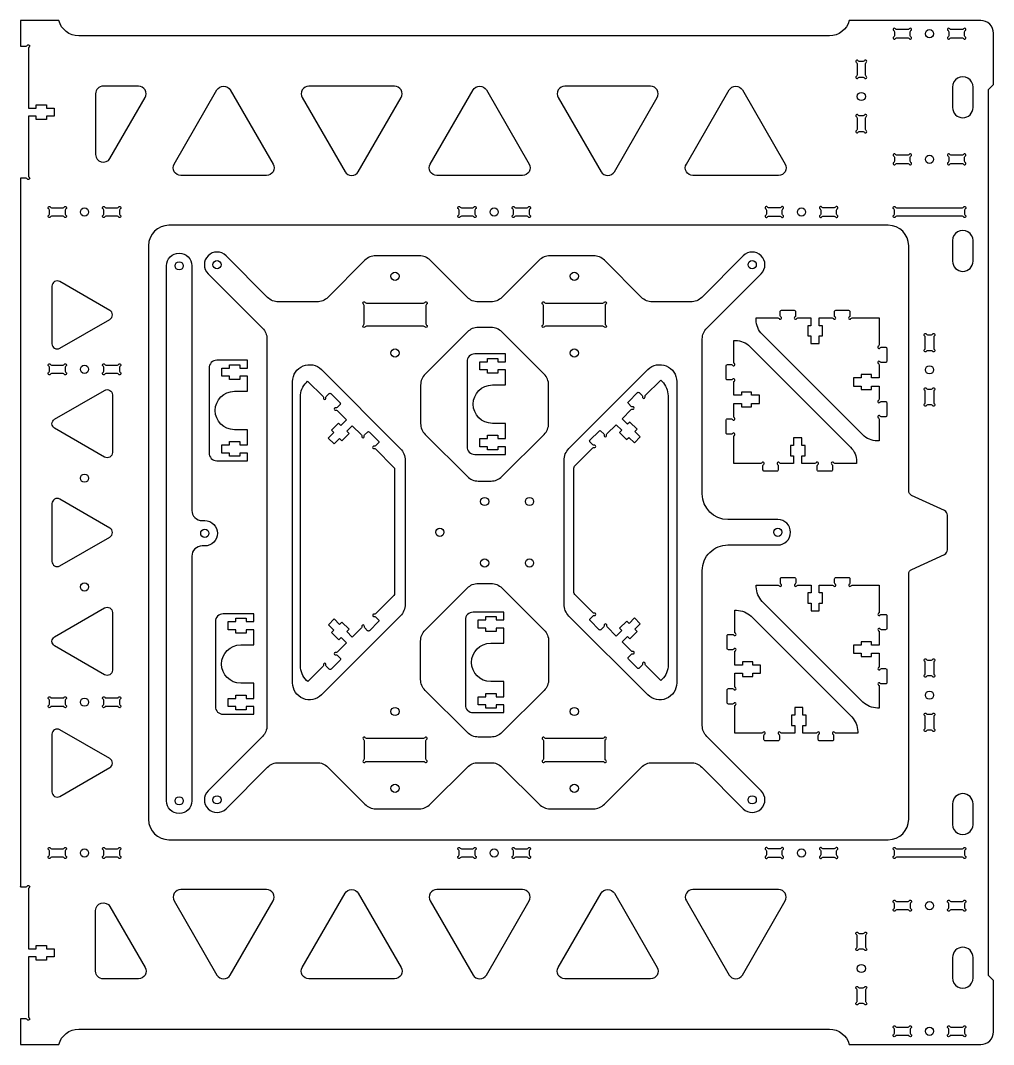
# Model space of a CAD drawing. Extents: x 22 to 872, y 44 to 444.
# Drawn here: x 491.6 to 871.6, y 44.5 to 444.5 of the extents above; entities that cross this region are included whole.
import ezdxf

# ---------------------------------------------------------------- set-up
doc = ezdxf.new("R2010")
doc.units = 0
doc.header["$MEASUREMENT"] = 0
doc.layers.get('0').update_dxf_attribs({"linetype": 'CONTINUOUS'})

msp = doc.modelspace()

# ---------------------------------------------------------------- linework, layer by layer
at = {"color": 0}
msp.add_lwpolyline([(871.561522, 419.451961), (871.561522, 439.451957, 0.4142137004), (866.561522, 444.451952), (815.211522, 444.451952, -0.3419984508), (807.465555, 438.451958), (514.307487, 438.451956, -0.3419983241), (506.561537, 444.451952), (491.561521, 444.451952), (491.561521, 434.451962), (493.795541, 434.451962, 0.2679491924), (494.228554, 434.701962, -1.3032230416), (494.911568, 434.01895, 0.2679482665), (494.66157, 433.585938), (494.661567, 410.226966), (497.661538, 410.226966), (497.661538, 411.501961), (501.661567, 411.501961), (501.661567, 410.226966), (504.661567, 410.226966), (504.661567, 407.026955), (501.661567, 407.026955), (501.661567, 405.751961), (497.661538, 405.751961), (497.661538, 407.026955), (494.661567, 407.026955), (494.661567, 383.667985, 0.2679491924), (494.911567, 383.234971, -1.3032230416), (494.228555, 382.551957, 0.2679482665), (493.795543, 382.801956), (491.561521, 382.801959), (491.561521, 106.10196), (493.795541, 106.10196, 0.2679491924), (494.228554, 106.35196, -1.3032230416), (494.911568, 105.668948, 0.2679482665), (494.66157, 105.235936), (494.661567, 81.876964), (497.661538, 81.876964), (497.661538, 83.151958), (501.661567, 83.151958), (501.661567, 81.876964), (504.661567, 81.876964), (504.661567, 78.676953), (501.661567, 78.676953), (501.661567, 77.401958), (497.661538, 77.401958), (497.661538, 78.676953), (494.661567, 78.676953), (494.661567, 55.317983, 0.2679491924), (494.911567, 54.884969, -1.3032230416), (494.228555, 54.201955, 0.2679482665), (493.795543, 54.451954), (491.561521, 54.451957), (491.561521, 44.451967), (506.561536, 44.451967, -0.3419983241), (514.307487, 50.451947), (807.465555, 50.451964, -0.3419984508), (815.211522, 44.451967), (866.561522, 44.451967, 0.4142137004), (871.561522, 49.451962), (871.561522, 69.451958), (869.561522, 71.451962), (869.561661, 417.452094), (871.561661, 419.452098)], format="xyb", dxfattribs=at)
for points in [[(833.727471, 440.92196, -0.2679491924), (833.294457, 441.17196, 1.3032230416), (832.611443, 440.488949, -0.2679482665), (832.861442, 440.055937), (832.861445, 438.488069, -0.2679491924), (832.611445, 438.055056, 1.3032230416), (833.294457, 437.372042, -0.2679482665), (833.727469, 437.622041), (838.195419, 437.622041, -0.2679491924), (838.628431, 437.372041, 1.3032230416), (839.311445, 438.055053, -0.2679482665), (839.061447, 438.488065), (839.061444, 440.055935, -0.2679491924), (839.311444, 440.488947, 1.3032230416), (838.628432, 441.171961, -0.2679482665), (838.19542, 440.921963)], [(854.494457, 441.17196, 1.3032230416), (853.811443, 440.488949, -0.2679482665), (854.061442, 440.055937), (854.061445, 438.488069, -0.2679491924), (853.811445, 438.055056, 1.3032230416), (854.494456, 437.372042, -0.2679482618), (854.927468, 437.622041), (859.395418, 437.622041, -0.2679491924), (859.82843, 437.372041, 1.3032230416), (860.511444, 438.055053, -0.2679482665), (860.261446, 438.488065), (860.261443, 440.055935, -0.2679491924), (860.511443, 440.488947, 1.3032230416), (859.828432, 441.171961, -0.2679482665), (859.39542, 440.921963), (854.92747, 440.92196, -0.2679491924)], [(821.566471, 427.585937, -0.2679491925), (821.816471, 428.018949, 1.3032230416), (821.133459, 428.701963, -0.2679482665), (820.700447, 428.451965), (819.13258, 428.451962, -0.2679491924), (818.699566, 428.701961, 1.3032230298), (818.016552, 428.01895, -0.2679482664), (818.266551, 427.585938), (818.266552, 423.117988, -0.2679491925), (818.016552, 422.684975, 1.3032230298), (818.699564, 422.001961, -0.2679482665), (819.132576, 422.25196), (820.700446, 422.251963, -0.2679491924), (821.133459, 422.001963, 1.3032230298), (821.816472, 422.684975, -0.2679482664), (821.566474, 423.117987)], [(855.561521, 418.451959), (855.561522, 410.451958, 0.9999996154), (863.561522, 410.451958), (863.561522, 418.451959, 1.0000000516)], [(523.900406, 418.807281, 0.414213558), (520.900406, 415.807281), (520.900406, 392.076432, 0.7673269939), (526.498482, 390.576432), (540.199494, 414.307281, 0.5773502692), (537.601418, 418.807281)], [(568.301384, 417.307281, -0.5773502692), (573.497537, 417.307281), (590.198548, 388.380281, -0.5773502692), (587.600472, 383.880281), (554.198449, 383.880281, -0.5773502692), (551.600373, 388.380281)], [(640.199542, 414.307281, 0.5773502692), (637.601466, 418.807281), (604.199443, 418.807281, 0.5773502692), (601.601367, 414.307281), (618.302378, 385.380281, 0.5773502692), (623.498531, 385.380281)], [(668.301384, 417.307281, -0.5773502692), (673.497537, 417.307281), (690.198548, 388.380281, -0.5773502692), (687.600472, 383.880281), (654.198449, 383.880281, -0.5773502692), (651.600373, 388.380281)], [(740.199494, 414.307281, 0.5773502692), (737.601418, 418.807281), (704.199395, 418.807281, 0.5773502692), (701.601319, 414.307281), (718.30233, 385.380281, 0.5773502692), (723.498483, 385.380281)], [(790.198548, 388.380281, -0.5773502692), (787.600472, 383.880281), (754.198449, 383.880281, -0.5773502692), (751.600373, 388.380281), (768.301384, 417.307281, -0.5773502692), (773.497537, 417.307281)], [(821.566477, 401.917987), (821.566474, 406.385937, -0.2679491925), (821.816474, 406.818949, 1.3032230298), (821.133462, 407.501963, -0.2679482665), (820.70045, 407.251965), (819.132583, 407.251962, -0.2679491924), (818.699569, 407.501962, 1.3032230416), (818.016555, 406.81895, -0.2679482664), (818.266554, 406.385938), (818.266555, 401.917989, -0.2679491925), (818.016555, 401.484975, 1.3032230416), (818.699567, 400.801961, -0.2679482665), (819.132579, 401.05196), (820.700449, 401.051964, -0.2679491924), (821.133462, 400.801964, 1.3032230416), (821.816475, 401.484975, -0.2679482664)], [(833.727478, 391.88196, -0.2679491924), (833.294464, 392.13196, 1.3032230416), (832.61145, 391.448949, -0.2679482665), (832.861449, 391.015937), (832.861452, 389.448069, -0.2679491924), (832.611452, 389.015056, 1.3032230416), (833.294464, 388.332042, -0.2679482665), (833.727476, 388.582041), (838.195426, 388.582041, -0.2679491924), (838.628438, 388.332041, 1.3032230416), (839.311452, 389.015053, -0.2679482618), (839.061454, 389.448065), (839.061451, 391.015935, -0.2679491924), (839.311451, 391.448947, 1.3032230416), (838.628439, 392.131961, -0.2679482665), (838.195427, 391.881963)], [(860.261453, 389.448065), (860.26145, 391.015935, -0.2679491924), (860.51145, 391.448947, 1.3032230416), (859.828439, 392.131961, -0.2679482665), (859.395427, 391.881963), (854.927477, 391.88196, -0.2679491924), (854.494464, 392.13196, 1.3032230416), (853.81145, 391.448949, -0.2679482665), (854.061449, 391.015937), (854.061452, 389.448069, -0.2679491924), (853.811452, 389.015056, 1.3032230416), (854.494463, 388.332042, -0.2679482665), (854.927475, 388.582041), (859.395425, 388.582041, -0.2679491924), (859.828437, 388.332041, 1.3032230416), (860.511451, 389.015053, -0.2679482665)], [(509.311518, 370.84391, 0.2679482665), (509.06152, 370.410898), (509.061517, 368.843028, 0.2679491924), (509.311517, 368.410015, -1.3032230416), (508.628506, 367.727001, 0.2679482665), (508.195494, 367.977), (503.727544, 367.977003, 0.2679491924), (503.294531, 367.727003, -1.3032230416), (502.611517, 368.410014, 0.2679482665), (502.861516, 368.843026), (502.861519, 370.410894, 0.2679491924), (502.611519, 370.843906, -1.3032230416), (503.29453, 371.52692, 0.2679482665), (503.727542, 371.276922), (508.195492, 371.276922, 0.2679491924), (508.628504, 371.526922, -1.3032230416)], [(524.49453, 367.727003, -1.3032230416), (523.811516, 368.410014, 0.2679482665), (524.061515, 368.843026), (524.061518, 370.410894, 0.2679491924), (523.811518, 370.843906, -1.3032230416), (524.49453, 371.52692, 0.2679482665), (524.927542, 371.276922), (529.395491, 371.276922, 0.2679491924), (529.828504, 371.526922, -1.3032230416), (530.511518, 370.84391, 0.2679482665), (530.26152, 370.410898), (530.261517, 368.843028, 0.2679491924), (530.511517, 368.410015, -1.3032230416), (529.828505, 367.727001, 0.2679482665), (529.395493, 367.977), (524.927543, 367.977003, 0.2679491924)], [(662.611513, 368.410014, 0.2679482665), (662.861512, 368.843026), (662.861515, 370.410894, 0.2679491924), (662.611515, 370.843906, -1.3032230416), (663.294527, 371.52692, 0.2679482665), (663.727539, 371.276922), (668.195488, 371.276922, 0.2679491924), (668.628501, 371.526922, -1.3032230416), (669.311515, 370.84391, 0.2679482665), (669.061517, 370.410898), (669.061514, 368.843028, 0.2679491924), (669.311514, 368.410015, -1.3032230416), (668.628502, 367.727001, 0.2679482665), (668.19549, 367.977), (663.72754, 367.977003, 0.2679491924), (663.294527, 367.727003, -1.3032230416)], [(689.828502, 367.727001, 0.2679482665), (689.39549, 367.977), (684.92754, 367.977003, 0.2679491924), (684.494526, 367.727003, -1.3032230416), (683.811512, 368.410014, 0.2679482665), (684.061511, 368.843026), (684.061514, 370.410894, 0.2679491924), (683.811514, 370.843906, -1.3032230416), (684.494526, 371.52692, 0.2679482665), (684.927538, 371.276922), (689.395488, 371.276922, 0.2679491924), (689.8285, 371.526922, -1.3032230416), (690.511514, 370.84391, 0.2679482665), (690.261516, 370.410898), (690.261513, 368.843028, 0.2679491924), (690.511513, 368.410015, -1.3032230416)], [(789.311455, 368.410054, -0.2679482665), (789.061457, 368.843066), (789.061454, 370.410936, -0.2679491924), (789.311454, 370.843949, 1.3032230416), (788.628442, 371.526963, -0.2679482665), (788.19543, 371.276965), (783.72748, 371.276962, -0.2679491924), (783.294467, 371.526962, 1.3032230416), (782.611453, 370.84395, -0.2679482665), (782.861452, 370.410938), (782.861455, 368.843071, -0.2679491924), (782.611455, 368.410057, 1.3032230298), (783.294467, 367.727043, -0.2679482665), (783.727479, 367.977042), (788.195428, 367.977042, -0.2679491924), (788.628441, 367.727042, 1.3032230416)], [(809.395428, 367.977042, -0.2679491924), (809.82844, 367.727042, 1.3032230416), (810.511454, 368.410054, -0.2679482665), (810.261456, 368.843066), (810.261453, 370.410936, -0.2679491924), (810.511453, 370.843949, 1.3032230416), (809.828442, 371.526963, -0.2679482665), (809.39543, 371.276965), (804.92748, 371.276962, -0.2679491924), (804.494466, 371.526962, 1.3032230416), (803.811452, 370.84395, -0.2679482665), (804.061451, 370.410938), (804.061454, 368.843071, -0.2679491924), (803.811454, 368.410057, 1.3032230416), (804.494466, 367.727043, -0.2679482665), (804.927478, 367.977042)], [(833.294535, 367.727001, -1.3032230416), (832.611521, 368.410013, 0.2679482665), (832.86152, 368.843025), (832.861523, 370.410892, 0.2679491924), (832.611523, 370.843905, -1.3032230416), (833.294534, 371.526919, 0.2679482665), (833.727546, 371.276921), (859.395495, 371.276921, 0.2679491924), (859.828508, 371.526921, -1.3032230416), (860.511522, 370.843909, 0.2679482665), (860.261524, 370.410897), (860.261521, 368.843027, 0.2679491924), (860.511521, 368.410013, -1.3032230416), (859.828509, 367.726999, 0.2679482665), (859.395497, 367.976998), (833.727548, 367.977001, 0.2679491924)], [(853.561521, 251.17787, 0.2914636959), (852.406822, 252.990455), (839.591775, 258.966768, -0.2914637669), (838.437077, 260.779355), (838.437101, 356.451962, 0.4135115436), (830.456303, 364.451962), (549.561519, 364.451962, 0.4142134452), (541.56152, 356.45196), (541.561533, 132.451959, 0.4142134449), (549.561519, 124.451971), (830.456247, 124.451959, 0.4135115436), (838.437045, 132.451959), (838.437069, 228.222997, -0.2930389508), (839.602304, 230.040459), (852.396285, 235.916764, 0.2930390218), (853.561521, 237.734226)], [(863.561522, 350.451958), (863.561522, 358.451959, 1.0000000516), (855.561521, 358.451959), (855.561522, 350.451958, 0.9999996154)], [(548.582654, 348.635062, -0.9999990924), (558.482148, 348.635062), (558.482151, 253.084805, 0.4142135741), (562.482152, 249.084805), (563.532405, 249.084805, -0.9999990924), (563.532405, 239.185311), (562.482146, 239.185311, 0.4142135573), (558.482146, 235.185311), (558.482148, 139.635053, -0.9999990924), (548.582654, 139.635054)], [(694.0741, 138.302971, 0.1989123039), (698.316741, 136.545612), (715.346179, 136.545614, 0.1989123084), (719.588819, 138.302973), (734.074105, 152.788253, -0.1989124263), (738.316744, 154.545611), (753.346182, 154.545616, -0.198912127), (757.588818, 152.788257), (773.831463, 136.545612, 0.9999990924), (780.831463, 143.545611), (759.588823, 164.788253, -0.1989125349), (757.831461, 169.030896), (757.831461, 229.595868, -0.4142135624), (767.831461, 239.595868), (787.331464, 239.595868, 0.9999990924), (787.331464, 249.495362), (767.831461, 249.495361, -0.4142135573), (757.831461, 259.495361), (757.831459, 320.060333, -0.1989125349), (759.588822, 324.302977), (780.831463, 345.545618, 0.9999990924), (773.831464, 352.545617), (757.58874, 336.302894, -0.1989123628), (753.3461, 334.545535), (738.316783, 334.545535, -0.1989124263), (734.07414, 336.302893), (719.588872, 350.788188, 0.1989123084), (715.346233, 352.545553), (698.316795, 352.545567, 0.1989123039), (694.074153, 350.78821), (679.58886, 336.302936, -0.1989123084), (675.346218, 334.545587), (670.316781, 334.545591, -0.1989123084), (666.074141, 336.302949), (651.588872, 350.788244, 0.1989123039), (647.346233, 352.545609), (630.316795, 352.545623, 0.1989123084), (626.074153, 350.788266), (611.588861, 336.302992, -0.1989124263), (607.346215, 334.545637), (592.316718, 334.545637, -0.1989123674), (588.074077, 336.302997), (571.831456, 352.545618, 0.9999990924), (564.831457, 345.545618), (586.074097, 324.302976, -0.1989125349), (587.831459, 320.060333), (587.831461, 169.030895, -0.1989125349), (586.074098, 164.788252), (564.831457, 143.545611, 0.9999990924), (571.831457, 136.545612), (588.074106, 152.788254, -0.198912127), (592.316739, 154.545611), (607.346176, 154.545617, -0.1989124263), (611.58882, 152.788257), (626.0741, 138.302971, 0.1989123084), (630.316741, 136.545612), (647.346179, 136.545614, 0.1989123039), (651.588819, 138.302973), (666.074105, 152.788254, -0.1989123084), (670.316742, 154.545611), (675.346179, 154.545617, -0.1989123084), (679.58882, 152.788257)], [(503.868907, 318.178739, 0.5773502692), (506.906407, 316.425037), (526.432132, 327.698219, 0.5773502692), (526.432132, 331.205623), (506.906407, 342.478805, 0.5773502692), (503.868907, 340.725104)], [(625.781467, 325.911608), (625.781476, 333.179568, 0.2679491924), (625.531475, 333.612582, -1.3032230416), (626.214489, 334.295596, 0.2679482665), (626.6475, 334.045597), (649.015453, 334.045579, 0.2679482665), (649.448464, 334.295577, -1.3032230416), (650.131476, 333.612562, 0.2679491924), (649.881476, 333.179549), (649.881473, 325.911588, 0.2679482664), (650.131471, 325.478576, -1.3032230416), (649.448457, 324.795565, 0.2679491924), (649.015444, 325.045566), (626.647495, 325.045584, 0.2679491924), (626.214481, 324.795584, -1.3032230416), (625.531468, 325.478596, 0.2679482665)], [(695.531499, 333.612502, -1.3032230416), (696.214513, 334.295516, 0.2679482665), (696.647524, 334.045517), (719.015477, 334.045498, 0.2679482665), (719.448488, 334.295497, -1.3032230416), (720.1315, 333.612481, 0.2679491924), (719.8815, 333.179469), (719.881497, 325.911507, 0.2679482664), (720.131495, 325.478496, -1.3032230416), (719.448481, 324.795484, 0.2679491924), (719.015468, 325.045485), (696.647519, 325.045504, 0.2679491924), (696.214505, 324.795504, -1.3032230416), (695.531492, 325.478516, 0.2679482665), (695.781491, 325.911528), (695.7815, 333.179488, 0.2679491924)], [(778.857929, 328.238753), (787.391905, 328.23875, -0.2679482665), (787.824917, 327.988751, 1.3032230416), (788.507929, 328.671766, -0.2679491924), (788.257929, 329.104779), (788.257926, 330.738805, -0.4142135624), (788.757926, 331.238805), (793.757923, 331.238805, -0.4142135624), (794.257923, 330.738805), (794.257923, 329.104777, -0.2679482665), (794.007924, 328.671765, 1.3032230416), (794.690938, 327.988753, -0.2679491924), (795.123951, 328.238753), (800.257923, 328.238753), (800.257923, 325.238781), (798.982929, 325.238781), (798.982929, 321.238753), (800.257923, 321.238753), (800.257923, 318.238753), (803.457935, 318.238753), (803.457935, 321.238753), (804.732929, 321.238753), (804.732929, 325.238781), (803.457935, 325.238781), (803.457935, 328.238753), (808.591905, 328.23875, -0.2679482665), (809.024917, 327.988751, 1.3032230416), (809.707929, 328.671766, -0.2679491924), (809.457929, 329.104779), (809.457926, 330.738805, -0.4142135624), (809.957926, 331.238805), (814.957923, 331.238805, -0.4142135624), (815.457923, 330.738805), (815.457923, 329.104777, -0.2679482665), (815.207924, 328.671765, 1.3032230416), (815.890939, 327.988753, -0.2679491924), (816.323952, 328.238753), (826.857929, 328.238753), (826.857926, 317.704774, -0.2679482665), (826.607927, 317.271763, 1.3032230416), (827.290942, 316.588751, -0.2679491924), (827.723955, 316.838751), (829.357981, 316.838754, -0.4142135624), (829.857981, 316.338754), (829.857981, 311.338756, -0.4142135624), (829.357981, 310.838756), (827.723953, 310.838756, -0.2679482665), (827.290941, 311.088754, 1.3032230416), (826.607929, 310.40574, -0.2679491924), (826.857929, 309.972728), (826.857929, 304.838758), (823.857957, 304.838758), (823.857957, 306.113752), (819.857929, 306.113752), (819.857929, 304.838758), (816.857929, 304.838758), (816.857929, 301.638747), (819.857929, 301.638747), (819.857929, 300.363752), (823.857957, 300.363752), (823.857957, 301.638747), (826.857929, 301.638747), (826.857926, 296.504775, -0.2679482665), (826.607927, 296.071763, 1.3032230416), (827.290942, 295.388751, -0.2679491924), (827.723955, 295.638751), (829.357981, 295.638754, -0.4142135624), (829.857981, 295.138754), (829.857981, 290.138757, -0.4142135624), (829.357981, 289.638757), (827.723953, 289.638757, -0.2679482665), (827.290941, 289.888755, 1.3032230416), (826.607929, 289.205741, -0.2679491924), (826.857929, 288.772729), (826.857929, 280.238753), (826.171637, 280.238753, -0.1989123175), (820.514784, 282.581897), (781.201074, 321.895608, -0.1989123538), (778.857929, 327.552462)], [(679.58882, 266.302973), (696.074101, 282.788256, 0.1989123361), (697.831461, 287.030847), (697.831472, 302.060285, 0.1989123175), (696.074116, 306.302926), (679.588849, 322.788217, 0.1989124853), (675.34621, 324.545582), (670.316773, 324.545585, 0.1989124853), (666.07413, 322.788229), (649.588834, 306.302964, 0.1989123175), (647.831472, 302.060326), (647.83146, 287.030896, 0.1989123361), (649.588819, 282.788256), (666.074101, 266.302974, 0.1989123583), (670.316742, 264.545614), (675.346179, 264.545614, 0.1989123583)], [(848.4615, 321.243988, 0.2679482665), (848.211502, 320.810976), (848.211499, 316.343026, 0.2679491924), (848.461499, 315.910013, -1.3032230416), (847.778487, 315.226999, 0.2679482665), (847.345475, 315.476998), (845.777608, 315.477001, 0.2679491924), (845.344595, 315.227001, -1.3032230416), (844.661581, 315.910012, 0.2679482665), (844.91158, 316.343024), (844.91158, 320.810974, 0.2679491924), (844.66158, 321.243987, -1.3032230416), (845.344591, 321.927001, 0.2679482665), (845.777603, 321.677003), (847.345474, 321.677, 0.2679491924), (847.778486, 321.927, -1.3032230416)], [(818.10657, 271.433144), (809.572594, 271.433147, -0.2679482665), (809.139582, 271.683146, 1.3032230416), (808.45657, 271.000131, -0.2679491924), (808.70657, 270.567118), (808.706573, 268.933092, -0.4142135624), (808.206573, 268.433092), (803.206576, 268.433092, -0.4142135624), (802.706576, 268.933092), (802.706576, 270.56712, -0.2679482665), (802.956575, 271.000132, 1.3032230416), (802.273561, 271.683144, -0.2679491924), (801.840548, 271.433144), (796.706576, 271.433144), (796.706576, 274.433116), (797.98157, 274.433116), (797.98157, 278.433144), (796.706576, 278.433144), (796.706576, 281.433144), (793.506564, 281.433144), (793.506564, 278.433144), (792.23157, 278.433144), (792.23157, 274.433116), (793.506564, 274.433116), (793.506564, 271.433144), (788.372594, 271.433147, -0.2679482665), (787.939582, 271.683146, 1.3032230416), (787.25657, 271.000131, -0.2679491924), (787.50657, 270.567118), (787.506573, 268.933092, -0.4142135624), (787.006573, 268.433092), (782.006576, 268.433092, -0.4142135624), (781.506576, 268.933092), (781.506576, 270.56712, -0.2679482665), (781.756575, 271.000132, 1.3032230416), (781.07356, 271.683144, -0.2679491924), (780.640547, 271.433144), (770.10657, 271.433144), (770.106573, 281.967123, -0.2679482665), (770.356572, 282.400134, 1.3032230416), (769.673557, 283.083146, -0.2679491924), (769.240544, 282.833146), (767.606518, 282.833143, -0.4142135624), (767.106518, 283.333143), (767.106518, 288.333141, -0.4142135624), (767.606518, 288.833141), (769.240546, 288.833141, -0.2679482665), (769.673558, 288.583143, 1.3032230416), (770.35657, 289.266157, -0.2679491924), (770.10657, 289.699169), (770.10657, 294.833139), (773.106542, 294.833139), (773.106542, 293.558145), (777.10657, 293.558145), (777.10657, 294.833139), (780.10657, 294.833139), (780.10657, 298.03315), (777.10657, 298.03315), (777.10657, 299.308145), (773.106542, 299.308145), (773.106542, 298.03315), (770.10657, 298.03315), (770.106573, 303.167122, -0.2679482665), (770.356572, 303.600134, 1.3032230416), (769.673557, 304.283146, -0.2679491924), (769.240544, 304.033146), (767.606518, 304.033143, -0.4142135624), (767.106518, 304.533143), (767.106518, 309.53314, -0.4142135624), (767.606518, 310.03314), (769.240546, 310.03314, -0.2679482665), (769.673558, 309.783142, 1.3032230416), (770.35657, 310.466156, -0.2679491924), (770.10657, 310.899168), (770.10657, 319.433144), (770.792862, 319.433144, -0.1989123175), (776.449715, 317.09), (815.763425, 277.776289, -0.1989123538), (818.10657, 272.119435)], [(670.950674, 277.978259), (670.950674, 281.178271), (673.950674, 281.178271), (673.950674, 282.453265), (677.950702, 282.453265), (677.950702, 281.178271), (680.950674, 281.178271), (680.950674, 287.078265), (675.851655, 287.078265, -1), (675.851655, 302.078265), (680.950674, 302.078265), (680.950674, 307.978259), (677.950702, 307.978259), (677.950702, 306.703265), (673.950674, 306.703265), (673.950674, 307.978259), (670.950674, 307.978259), (670.950674, 311.178271), (673.950674, 311.178271), (673.950674, 312.453265), (677.950702, 312.453265), (677.950702, 311.178271), (680.950674, 311.178271), (680.950674, 314.178271), (668.941928, 314.178271, 0.4142135624), (665.941928, 311.178271), (665.941928, 277.978259, 0.4142135624), (668.941928, 274.978259), (680.950674, 274.978259), (680.950674, 277.978259), (677.950702, 277.978259), (677.950702, 276.703265), (673.950674, 276.703265), (673.950674, 277.978259)], [(503.294531, 306.301972, -1.3032230416), (502.611517, 306.984984, 0.2679482665), (502.861516, 307.417996), (502.861519, 308.985863, 0.2679491924), (502.611519, 309.418876, -1.3032230416), (503.29453, 310.10189, 0.2679482665), (503.727542, 309.851892), (508.195492, 309.851892, 0.2679491924), (508.628504, 310.101892, -1.3032230416), (509.311518, 309.41888, 0.2679482665), (509.06152, 308.985868), (509.061517, 307.417998, 0.2679491924), (509.311517, 306.984984, -1.3032230416), (508.628506, 306.30197, 0.2679482618), (508.195494, 306.551969), (503.727544, 306.551972, 0.2679491924)], [(523.811516, 306.984984, 0.2679482665), (524.061515, 307.417996), (524.061518, 308.985863, 0.2679491924), (523.811518, 309.418876, -1.3032230416), (524.49453, 310.10189, 0.2679482665), (524.927542, 309.851892), (529.395491, 309.851892, 0.2679491924), (529.828504, 310.101892, -1.3032230416), (530.511518, 309.41888, 0.2679482665), (530.26152, 308.985868), (530.261517, 307.417998, 0.2679491924), (530.511517, 306.984984, -1.3032230416), (529.828505, 306.30197, 0.2679482665), (529.395493, 306.551969), (524.927543, 306.551972, 0.2679491924), (524.49453, 306.301972, -1.3032230416)], [(570.211419, 275.505332), (570.211419, 278.705344), (573.211419, 278.705344), (573.211419, 279.980338), (577.211447, 279.980338), (577.211447, 278.705344), (580.211419, 278.705344), (580.211419, 284.605338), (575.1124, 284.605338, -1), (575.1124, 299.605338), (580.211419, 299.605338), (580.211419, 305.505332), (577.211447, 305.505332), (577.211447, 304.230338), (573.211419, 304.230338), (573.211419, 305.505332), (570.211419, 305.505332), (570.211419, 308.705344), (573.211419, 308.705344), (573.211419, 309.980338), (577.211447, 309.980338), (577.211447, 308.705344), (580.211419, 308.705344), (580.211419, 311.705344), (568.202673, 311.705344, 0.4142135624), (565.202673, 308.705344), (565.202673, 275.505332, 0.4142135624), (568.202673, 272.505332), (580.211419, 272.505332), (580.211419, 275.505332), (577.211447, 275.505332), (577.211447, 274.230338), (573.211419, 274.230338), (573.211419, 275.505332)], [(597.83145, 185.679424), (597.83145, 303.411805, -0.6681785117), (609.098355, 308.078709), (639.898355, 277.27871, -0.1989124671), (641.831453, 272.611805), (641.831453, 216.479425, -0.1989124674), (639.898356, 211.812519), (609.098355, 181.01252, -0.6681785117)], [(747.83147, 303.411805), (747.831469, 185.679423, -0.6681785117), (736.564564, 181.01252), (705.764563, 211.812518, -0.1989124671), (703.831466, 216.479424), (703.831466, 272.611803, -0.1989124674), (705.764563, 277.278711), (736.564564, 308.078708, -0.6681785117)], [(527.444632, 275.678758, -0.5773502692), (524.407132, 273.925056), (504.881407, 285.198238, -0.5773502692), (504.881407, 288.705642), (524.407132, 299.978824, -0.5773502692), (527.444632, 298.225123)], [(616.39218, 194.634678), (612.856648, 191.099146, -0.4142135624), (612.149541, 191.099146), (610.994109, 192.254578, -0.2679482665), (610.864699, 192.73754, 1.3032230416), (609.898773, 192.737538, -0.2679491924), (609.769363, 192.254576), (603.734931, 186.220143), (603.24965, 186.705424, -0.1989123175), (600.906504, 192.362277), (600.871121, 297.422411, -0.198912354), (603.214267, 303.079265), (603.699548, 303.564546), (609.733978, 297.530112, -0.2679482665), (609.863388, 297.047151, 1.3032230416), (610.829315, 297.047152, -0.2679491924), (610.958724, 297.530116), (612.114153, 298.685548, -0.4142135624), (612.82126, 298.685549), (616.356791, 295.150016, -0.4142135624), (616.356792, 294.44291), (615.201359, 293.287477, -0.2679482665), (614.718398, 293.158067, 1.3032230416), (614.7184, 292.192141, -0.2679491924), (615.201363, 292.062731), (618.831629, 288.432466), (616.710328, 286.311165), (615.808771, 287.212722), (612.980324, 284.384275), (613.881881, 283.482718), (611.760561, 281.361398), (614.023311, 279.098648), (616.144631, 281.219968), (617.046188, 280.318411), (619.874635, 283.146858), (618.973078, 284.048415), (621.094379, 286.169715), (624.724641, 282.539448, -0.2679482665), (624.854051, 282.056487, 1.3032230416), (625.819979, 282.056488, -0.2679491924), (625.949388, 282.539452), (627.104816, 283.694884, -0.4142135624), (627.811924, 283.694885), (631.347455, 280.159353, -0.4142135624), (631.347455, 279.452246), (630.192023, 278.296813, -0.2679482665), (629.709062, 278.167403, 1.3032230416), (629.709063, 277.201477, -0.2679491924), (630.192027, 277.072067), (637.357728, 269.906365, -0.1926469648), (637.65033, 269.223393), (637.665716, 220.589568, -0.2051929012), (637.373115, 219.858327), (630.227407, 212.712623, -0.2679482665), (629.744446, 212.583213, 1.3032230416), (629.744447, 211.617287, -0.2679491924), (630.227411, 211.487877), (631.382843, 210.332448, -0.4142135624), (631.382844, 209.625342), (627.847312, 206.089809, -0.4142135624), (627.140205, 206.08981), (625.984772, 207.245242, -0.2679482665), (625.855362, 207.728204, 1.3032230416), (624.889436, 207.728201, -0.2679491924), (624.760026, 207.245239), (621.129761, 203.614974), (619.008461, 205.736274), (619.910019, 206.637832), (617.081572, 209.466279), (616.180014, 208.564721), (614.058694, 210.686041), (611.795944, 208.423292), (613.917265, 206.301972), (613.015708, 205.400415), (615.844155, 202.571968), (616.745711, 203.473525), (618.867012, 201.352224), (615.236743, 197.721959, -0.2679482665), (614.753782, 197.592549, 1.3032230416), (614.753784, 196.626623, -0.2679491924), (615.236747, 196.497213), (616.39218, 195.341784, -0.4142135624)], [(728.96171, 295.54868), (732.497242, 299.084212, -0.4142135624), (733.204349, 299.084212), (734.359781, 297.92878, -0.2679482665), (734.489191, 297.445818, 1.3032230416), (735.455117, 297.44582, -0.2679491924), (735.584527, 297.928782), (741.618959, 303.963215), (742.10424, 303.477934, -0.1989123175), (744.447386, 297.821081), (744.482769, 192.760947, -0.198912354), (742.139623, 187.104093), (741.654342, 186.618812), (735.619912, 192.653246, -0.2679482665), (735.490502, 193.136207, 1.3032230416), (734.524575, 193.136206, -0.2679491924), (734.395166, 192.653242), (733.239737, 191.49781, -0.4142135624), (732.53263, 191.497809), (728.997099, 195.033342, -0.4142135624), (728.997098, 195.740448), (730.152531, 196.895881, -0.2679482665), (730.635492, 197.025291, 1.3032230416), (730.63549, 197.991217, -0.2679491924), (730.152527, 198.120627), (726.522261, 201.750892), (728.643562, 203.872193), (729.545119, 202.970636), (732.373566, 205.799083), (731.472009, 206.70064), (733.593329, 208.82196), (731.330579, 211.08471), (729.209259, 208.96339), (728.307702, 209.864947), (725.479255, 207.0365), (726.380812, 206.134943), (724.259511, 204.013643), (720.629249, 207.64391, -0.2679482665), (720.499839, 208.126871, 1.3032230416), (719.533911, 208.12687, -0.2679491924), (719.404502, 207.643906), (718.249074, 206.488474, -0.4142135624), (717.541966, 206.488473), (714.006435, 210.024005, -0.4142135624), (714.006435, 210.731112), (715.161867, 211.886545, -0.2679482665), (715.644828, 212.015955, 1.3032230416), (715.644827, 212.981881, -0.2679491924), (715.161863, 213.111291), (707.996162, 220.276993, -0.1926469648), (707.70356, 220.959965), (707.688174, 269.59379, -0.2051929012), (707.980775, 270.325031), (715.126483, 277.470735, -0.2679482665), (715.609444, 277.600145, 1.3032230416), (715.609443, 278.566071, -0.2679491924), (715.126479, 278.695481), (713.971047, 279.85091, -0.4142135624), (713.971046, 280.558016), (717.506578, 284.093549, -0.4142135624), (718.213685, 284.093548), (719.369118, 282.938116, -0.2679482665), (719.498528, 282.455154, 1.3032230416), (720.464454, 282.455157, -0.2679491924), (720.593864, 282.938119), (724.224129, 286.568384), (726.345429, 284.447084), (725.443871, 283.545526), (728.272318, 280.717079), (729.173876, 281.618637), (731.295196, 279.497317), (733.557946, 281.760066), (731.436625, 283.881386), (732.338182, 284.782943), (729.509735, 287.61139), (728.608179, 286.709833), (726.486878, 288.831134), (730.117147, 292.461399, -0.2679482665), (730.600108, 292.590809, 1.3032230416), (730.600106, 293.556735, -0.2679491924), (730.117143, 293.686145), (728.96171, 294.841574, -0.4142135624)], [(847.778486, 300.727, -1.3032230416), (848.4615, 300.043989, 0.2679482665), (848.211502, 299.610977), (848.211499, 295.143027, 0.2679491924), (848.461499, 294.710013, -1.3032230416), (847.778487, 294.026999, 0.2679482665), (847.345475, 294.276998), (845.777608, 294.277001, 0.2679491924), (845.344595, 294.027001, -1.3032230416), (844.661581, 294.710013, 0.2679482665), (844.91158, 295.143025), (844.91158, 299.610975, 0.2679491924), (844.66158, 300.043987, -1.3032230416), (845.344591, 300.727001, 0.2679482665), (845.777603, 300.477003), (847.345474, 300.477, 0.2679491924)], [(526.432132, 242.68967, 0.5773502692), (526.432132, 246.197074), (506.906407, 257.470256, 0.5773502692), (503.868907, 255.716555), (503.868907, 233.17019, 0.5773502692), (506.906407, 231.416488)], [(670.316742, 224.545615), (675.346179, 224.545615, -0.1989123583), (679.58882, 222.788256), (696.074101, 206.302973, -0.1989123361), (697.831461, 202.060333), (697.83146, 187.030895, -0.1989123175), (696.074101, 182.788255), (679.58882, 166.302977, -0.1989124853), (675.346179, 164.545616), (670.316742, 164.545617, -0.1989124853), (666.074101, 166.302977), (649.588818, 182.788254, -0.1989123175), (647.83146, 187.030895), (647.83146, 202.060332, -0.1989123361), (649.588819, 206.302973), (666.074101, 222.788256, -0.1989123583)], [(778.90999, 223.881213), (787.443966, 223.88121, -0.2679482665), (787.876978, 223.631211, 1.3032230416), (788.55999, 224.314226, -0.2679491924), (788.30999, 224.747239), (788.309987, 226.381265, -0.4142135624), (788.809987, 226.881265), (793.809984, 226.881265, -0.4142135624), (794.309984, 226.381265), (794.309984, 224.747237, -0.2679482665), (794.059985, 224.314225, 1.3032230416), (794.742999, 223.631213, -0.2679491924), (795.176012, 223.881213), (800.309984, 223.881213), (800.309984, 220.881241), (799.03499, 220.881241), (799.03499, 216.881213), (800.309984, 216.881213), (800.309984, 213.881213), (803.509996, 213.881213), (803.509996, 216.881213), (804.78499, 216.881213), (804.78499, 220.881241), (803.509996, 220.881241), (803.509996, 223.881213), (808.643966, 223.88121, -0.2679482665), (809.076978, 223.631211, 1.3032230416), (809.75999, 224.314226, -0.2679491924), (809.50999, 224.747239), (809.509987, 226.381265, -0.4142135624), (810.009987, 226.881265), (815.009984, 226.881265, -0.4142135624), (815.509984, 226.381265), (815.509984, 224.747237, -0.2679482665), (815.259985, 224.314225, 1.3032230416), (815.943, 223.631213, -0.2679491924), (816.376013, 223.881213), (826.90999, 223.881213), (826.909987, 213.347234, -0.2679482665), (826.659988, 212.914223, 1.3032230416), (827.343003, 212.231211, -0.2679491924), (827.776016, 212.481211), (829.410042, 212.481214, -0.4142135624), (829.910042, 211.981214), (829.910042, 206.981216, -0.4142135624), (829.410042, 206.481216), (827.776014, 206.481216, -0.2679482665), (827.343002, 206.731214, 1.3032230416), (826.65999, 206.0482, -0.2679491924), (826.90999, 205.615188), (826.90999, 200.481218), (823.910018, 200.481218), (823.910018, 201.756212), (819.90999, 201.756212), (819.90999, 200.481218), (816.90999, 200.481218), (816.90999, 197.281207), (819.90999, 197.281207), (819.90999, 196.006212), (823.910018, 196.006212), (823.910018, 197.281207), (826.90999, 197.281207), (826.909987, 192.147235, -0.2679482665), (826.659988, 191.714223, 1.3032230416), (827.343003, 191.031211, -0.2679491924), (827.776016, 191.281211), (829.410042, 191.281214, -0.4142135624), (829.910042, 190.781214), (829.910042, 185.781217, -0.4142135624), (829.410042, 185.281217), (827.776014, 185.281217, -0.2679482665), (827.343002, 185.531215, 1.3032230416), (826.65999, 184.848201, -0.2679491924), (826.90999, 184.415189), (826.90999, 175.881213), (826.223698, 175.881213, -0.1989123175), (820.566845, 178.224357), (781.253135, 217.538068, -0.1989123538), (778.90999, 223.194922)], [(504.881407, 200.189689, -0.5773502692), (504.881407, 203.697093), (524.407132, 214.970275, -0.5773502692), (527.444632, 213.216574), (527.444632, 190.670209, -0.5773502692), (524.407132, 188.916507)], [(572.684346, 176.458079), (572.684346, 179.658091), (575.684346, 179.658091), (575.684346, 180.933085), (579.684374, 180.933085), (579.684374, 179.658091), (582.684346, 179.658091), (582.684346, 185.558085), (577.585327, 185.558085, -1), (577.585327, 200.558085), (582.684346, 200.558085), (582.684346, 206.458079), (579.684374, 206.458079), (579.684374, 205.183085), (575.684346, 205.183085), (575.684346, 206.458079), (572.684346, 206.458079), (572.684346, 209.658091), (575.684346, 209.658091), (575.684346, 210.933085), (579.684374, 210.933085), (579.684374, 209.658091), (582.684346, 209.658091), (582.684346, 212.658091), (570.6756, 212.658091, 0.4142135624), (567.6756, 209.658091), (567.6756, 176.458079, 0.4142135624), (570.6756, 173.458079), (582.684346, 173.458079), (582.684346, 176.458079), (579.684374, 176.458079), (579.684374, 175.183085), (575.684346, 175.183085), (575.684346, 176.458079)], [(670.299904, 177.108849), (670.299904, 180.308861), (673.299904, 180.308861), (673.299904, 181.583855), (677.299932, 181.583855), (677.299932, 180.308861), (680.299904, 180.308861), (680.299904, 186.208855), (675.200885, 186.208855, -1), (675.200885, 201.208855), (680.299904, 201.208855), (680.299904, 207.108849), (677.299932, 207.108849), (677.299932, 205.833855), (673.299904, 205.833855), (673.299904, 207.108849), (670.299904, 207.108849), (670.299904, 210.308861), (673.299904, 210.308861), (673.299904, 211.583855), (677.299932, 211.583855), (677.299932, 210.308861), (680.299904, 210.308861), (680.299904, 213.308861), (668.291158, 213.308861, 0.4142135624), (665.291158, 210.308861), (665.291158, 177.108849, 0.4142135624), (668.291158, 174.108849), (680.299904, 174.108849), (680.299904, 177.108849), (677.299932, 177.108849), (677.299932, 175.833855), (673.299904, 175.833855), (673.299904, 177.108849)], [(818.523063, 166.060403), (809.989087, 166.060406, -0.2679482665), (809.556075, 166.310405, 1.3032230416), (808.873063, 165.62739, -0.2679491924), (809.123063, 165.194377), (809.123066, 163.560351, -0.4142135624), (808.623066, 163.060351), (803.623069, 163.060351, -0.4142135624), (803.123069, 163.560351), (803.123069, 165.194379, -0.2679482665), (803.373068, 165.627391, 1.3032230416), (802.690054, 166.310403, -0.2679491924), (802.257041, 166.060403), (797.123069, 166.060403), (797.123069, 169.060375), (798.398063, 169.060375), (798.398063, 173.060403), (797.123069, 173.060403), (797.123069, 176.060403), (793.923057, 176.060403), (793.923057, 173.060403), (792.648063, 173.060403), (792.648063, 169.060375), (793.923057, 169.060375), (793.923057, 166.060403), (788.789087, 166.060406, -0.2679482665), (788.356075, 166.310405, 1.3032230416), (787.673063, 165.62739, -0.2679491924), (787.923063, 165.194377), (787.923066, 163.560351, -0.4142135624), (787.423066, 163.060351), (782.423069, 163.060351, -0.4142135624), (781.923069, 163.560351), (781.923069, 165.194379, -0.2679482665), (782.173068, 165.627391, 1.3032230416), (781.490053, 166.310403, -0.2679491924), (781.05704, 166.060403), (770.523063, 166.060403), (770.523066, 176.594382, -0.2679482665), (770.773065, 177.027393, 1.3032230416), (770.09005, 177.710405, -0.2679491924), (769.657037, 177.460405), (768.023011, 177.460402, -0.4142135624), (767.523011, 177.960402), (767.523011, 182.9604, -0.4142135624), (768.023011, 183.4604), (769.657039, 183.4604, -0.2679482665), (770.090051, 183.210402, 1.3032230416), (770.773063, 183.893416, -0.2679491924), (770.523063, 184.326428), (770.523063, 189.460398), (773.523035, 189.460398), (773.523035, 188.185404), (777.523063, 188.185404), (777.523063, 189.460398), (780.523063, 189.460398), (780.523063, 192.660409), (777.523063, 192.660409), (777.523063, 193.935404), (773.523035, 193.935404), (773.523035, 192.660409), (770.523063, 192.660409), (770.523066, 197.794381, -0.2679482665), (770.773065, 198.227393, 1.3032230416), (770.09005, 198.910405, -0.2679491924), (769.657037, 198.660405), (768.023011, 198.660402, -0.4142135624), (767.523011, 199.160402), (767.523011, 204.160399, -0.4142135624), (768.023011, 204.660399), (769.657039, 204.660399, -0.2679482665), (770.090051, 204.410401, 1.3032230416), (770.773063, 205.093415, -0.2679491924), (770.523063, 205.526427), (770.523063, 214.060403), (771.209355, 214.060403, -0.1989123175), (776.866208, 211.717259), (816.179918, 172.403548, -0.1989123538), (818.523063, 166.746694)], [(848.211481, 193.760894), (848.211478, 189.292944, 0.2679491924), (848.461478, 188.859931, -1.3032230416), (847.778466, 188.176917, 0.2679482665), (847.345454, 188.426916), (845.777587, 188.426919, 0.2679491924), (845.344574, 188.176919, -1.3032230416), (844.66156, 188.85993, 0.2679482665), (844.911559, 189.292942), (844.911559, 193.760892, 0.2679491924), (844.661559, 194.193905, -1.3032230416), (845.34457, 194.876919, 0.2679482665), (845.777582, 194.626921), (847.345453, 194.626918, 0.2679491924), (847.778465, 194.876918, -1.3032230416), (848.461479, 194.193906, 0.2679482665)], [(502.611517, 176.953253, 0.2679482665), (502.861516, 177.386265), (502.861519, 178.954132, 0.2679491924), (502.611519, 179.387145, -1.3032230416), (503.29453, 180.070159, 0.2679482665), (503.727542, 179.820161), (508.195492, 179.820161, 0.2679491924), (508.628504, 180.070161, -1.3032230416), (509.311518, 179.387149, 0.2679482665), (509.06152, 178.954137), (509.061517, 177.386267, 0.2679491924), (509.311517, 176.953253, -1.3032230416), (508.628506, 176.270239, 0.2679482618), (508.195494, 176.520238), (503.727544, 176.520241, 0.2679491924), (503.294531, 176.270241, -1.3032230416)], [(529.828505, 176.270239, 0.2679482665), (529.395493, 176.520238), (524.927543, 176.520241, 0.2679491924), (524.49453, 176.270241, -1.3032230416), (523.811516, 176.953253, 0.2679482665), (524.061515, 177.386265), (524.061518, 178.954132, 0.2679491924), (523.811518, 179.387145, -1.3032230416), (524.49453, 180.070159, 0.2679482665), (524.927542, 179.820161), (529.395491, 179.820161, 0.2679491924), (529.828504, 180.070161, -1.3032230416), (530.511518, 179.387149, 0.2679482665), (530.26152, 178.954137), (530.261517, 177.386267, 0.2679491924), (530.511517, 176.953253, -1.3032230416)], [(848.211481, 172.560895), (848.211478, 168.092945, 0.2679491924), (848.461478, 167.659931, -1.3032230416), (847.778466, 166.976917, 0.2679482665), (847.345454, 167.226916), (845.777587, 167.226919, 0.2679491924), (845.344574, 166.976919, -1.3032230416), (844.66156, 167.659931, 0.2679482665), (844.911559, 168.092943), (844.911559, 172.560893, 0.2679491924), (844.661559, 172.993905, -1.3032230416), (845.34457, 173.676919, 0.2679482665), (845.777582, 173.426921), (847.345453, 173.426918, 0.2679491924), (847.778465, 173.676918, -1.3032230416), (848.461479, 172.993907, 0.2679482665)], [(526.432132, 152.643305, 0.5773502692), (526.432132, 156.150709), (506.906407, 167.423891, 0.5773502692), (503.868907, 165.67019), (503.868907, 143.123824, 0.5773502692), (506.906407, 141.370123)], [(649.881438, 155.91157), (649.881441, 163.179531, -0.2679482665), (650.131439, 163.612542, 1.3032230416), (649.448425, 164.295554, -0.2679491924), (649.015413, 164.045554), (626.647464, 164.045554, -0.2679491924), (626.21445, 164.295554, 1.3032230416), (625.531436, 163.612543, -0.2679482665), (625.781435, 163.179531), (625.781438, 155.91157, -0.2679491924), (625.531438, 155.478556, 1.3032230416), (626.21445, 154.795542, -0.2679482665), (626.647462, 155.045541), (649.015415, 155.045541, -0.2679482665), (649.448426, 154.795542, 1.3032230416), (650.131438, 155.478557, -0.2679491924)], [(719.881462, 155.911593), (719.881465, 163.179554, -0.2679482665), (720.131463, 163.612565, 1.3032230416), (719.448449, 164.295577, -0.2679491924), (719.015437, 164.045577), (696.647488, 164.045577, -0.2679491924), (696.214474, 164.295577, 1.3032230416), (695.53146, 163.612566, -0.2679482665), (695.781459, 163.179554), (695.781462, 155.911593, -0.2679491924), (695.531462, 155.478579, 1.3032230416), (696.214474, 154.795565, -0.2679482665), (696.647486, 155.045564), (719.015439, 155.045564, -0.2679482665), (719.44845, 154.795565, 1.3032230416), (720.131462, 155.47858, -0.2679491924)], [(855.561521, 138.451961), (855.561522, 130.45196, 1.0000000516), (863.561522, 130.45196), (863.561522, 138.451961, 0.999999616)], [(508.628506, 117.377, 0.2679482665), (508.195494, 117.626999), (503.727544, 117.627002, 0.2679491924), (503.294531, 117.377002, -1.3032230416), (502.611517, 118.060014, 0.2679482665), (502.861516, 118.493026), (502.861519, 120.060893, 0.2679491924), (502.611519, 120.493905, -1.3032230416), (503.29453, 121.176919, 0.2679482665), (503.727542, 120.926921), (508.195492, 120.926921, 0.2679491924), (508.628504, 121.176921, -1.3032230416), (509.311518, 120.49391, 0.2679482665), (509.06152, 120.060898), (509.061517, 118.493027, 0.2679491924), (509.311517, 118.060014, -1.3032230416)], [(524.061518, 120.060893, 0.2679491924), (523.811518, 120.493905, -1.3032230416), (524.49453, 121.176919, 0.2679482665), (524.927542, 120.926921), (529.395491, 120.926921, 0.2679491924), (529.828504, 121.176921, -1.3032230416), (530.511518, 120.49391, 0.2679482665), (530.26152, 120.060898), (530.261517, 118.493027, 0.2679491924), (530.511517, 118.060014, -1.3032230416), (529.828505, 117.377, 0.2679482665), (529.395493, 117.626999), (524.927543, 117.627002, 0.2679491924), (524.49453, 117.377002, -1.3032230416), (523.811516, 118.060014, 0.2679482665), (524.061515, 118.493026)], [(668.628501, 121.176921, -1.3032230416), (669.311515, 120.49391, 0.2679482665), (669.061517, 120.060898), (669.061514, 118.493027, 0.2679491924), (669.311514, 118.060014, -1.3032230416), (668.628502, 117.377, 0.2679482665), (668.19549, 117.626999), (663.72754, 117.627002, 0.2679491924), (663.294527, 117.377002, -1.3032230416), (662.611513, 118.060014, 0.2679482665), (662.861512, 118.493026), (662.861515, 120.060893, 0.2679491924), (662.611515, 120.493905, -1.3032230416), (663.294527, 121.176919, 0.2679482665), (663.727539, 120.926921), (668.195488, 120.926921, 0.2679491924)], [(684.494526, 121.176919, 0.2679482665), (684.927538, 120.926921), (689.395488, 120.926921, 0.2679491924), (689.8285, 121.176921, -1.3032230416), (690.511514, 120.49391, 0.2679482665), (690.261516, 120.060898), (690.261513, 118.493027, 0.2679491924), (690.511513, 118.060014, -1.3032230416), (689.828502, 117.377, 0.2679482665), (689.39549, 117.626999), (684.92754, 117.627002, 0.2679491924), (684.494526, 117.377002, -1.3032230416), (683.811512, 118.060014, 0.2679482665), (684.061511, 118.493026), (684.061514, 120.060893, 0.2679491924), (683.811514, 120.493905, -1.3032230416)], [(782.861452, 120.060939), (782.861455, 118.493071, -0.2679491924), (782.611455, 118.060058, 1.3032230416), (783.294467, 117.377044, -0.2679482665), (783.727479, 117.627043), (788.195428, 117.627043, -0.2679491924), (788.628441, 117.377043, 1.3032230416), (789.311455, 118.060055, -0.2679482665), (789.061457, 118.493067), (789.061454, 120.060937, -0.2679491924), (789.311454, 120.493949, 1.3032230416), (788.628442, 121.176963, -0.2679482665), (788.19543, 120.926965), (783.72748, 120.926962, -0.2679491924), (783.294467, 121.176962, 1.3032230416), (782.611453, 120.493951, -0.2679482665)], [(804.061451, 120.060939), (804.061454, 118.493071, -0.2679491924), (803.811454, 118.060058, 1.3032230416), (804.494466, 117.377044, -0.2679482665), (804.927478, 117.627043), (809.395428, 117.627043, -0.2679491924), (809.82844, 117.377043, 1.3032230416), (810.511454, 118.060055, -0.2679482618), (810.261456, 118.493067), (810.261453, 120.060937, -0.2679491924), (810.511453, 120.493949, 1.3032230416), (809.828442, 121.176963, -0.2679482665), (809.39543, 120.926965), (804.92748, 120.926962, -0.2679491924), (804.494466, 121.176962, 1.3032230416), (803.811452, 120.493951, -0.2679482665)], [(860.511522, 120.49391, 0.2679482665), (860.261524, 120.060898), (860.261521, 118.493027, 0.2679491924), (860.511521, 118.060014, -1.3032230416), (859.828509, 117.377, 0.2679482665), (859.395497, 117.626999), (833.727548, 117.627002, 0.2679491924), (833.294535, 117.377002, -1.3032230416), (832.611521, 118.060014, 0.2679482665), (832.86152, 118.493026), (832.861523, 120.060893, 0.2679491924), (832.611523, 120.493905, -1.3032230416), (833.294534, 121.176919, 0.2679482665), (833.727546, 120.926921), (859.395495, 120.926921, 0.2679491924), (859.828508, 121.176921, -1.3032230416)], [(568.301384, 71.596638, 0.5773502692), (573.497537, 71.596638), (590.198548, 100.523638, 0.5773502692), (587.600472, 105.023638), (554.198449, 105.023638, 0.5773502692), (551.600373, 100.523638)], [(640.199494, 74.596638, -0.5773502692), (637.601418, 70.096638), (604.199395, 70.096638, -0.5773502692), (601.601319, 74.596638), (618.30233, 103.523638, -0.5773502692), (623.498483, 103.523638)], [(654.198449, 105.023638, 0.5773502692), (651.600373, 100.523638), (668.301384, 71.596638, 0.5773502692), (673.497537, 71.596638), (690.198548, 100.523638, 0.5773502692), (687.600472, 105.023638)], [(740.199494, 74.596638, -0.5773502692), (737.601418, 70.096638), (704.199395, 70.096638, -0.5773502692), (701.601319, 74.596638), (718.30233, 103.523638, -0.5773502692), (723.498483, 103.523638)], [(754.198449, 105.023638, 0.5773502692), (751.600373, 100.523638), (768.301384, 71.596638, 0.5773502692), (773.497537, 71.596638), (790.198548, 100.523638, 0.5773502692), (787.600472, 105.023638)], [(832.861523, 99.455894, 0.2679491924), (832.611523, 99.888907, -1.3032230416), (833.294534, 100.571921, 0.2679482665), (833.727546, 100.321923), (838.195496, 100.321923, 0.2679491924), (838.628508, 100.571923, -1.3032230416), (839.311522, 99.888911, 0.2679482665), (839.061524, 99.455899), (839.061521, 97.888029, 0.2679491924), (839.311521, 97.455015, -1.3032230416), (838.62851, 96.772001, 0.2679482618), (838.195498, 97.022), (833.727548, 97.022003, 0.2679491924), (833.294535, 96.772003, -1.3032230416), (832.611521, 97.455015, 0.2679482665), (832.86152, 97.888027)], [(859.395497, 97.022), (854.927547, 97.022003, 0.2679491924), (854.494534, 96.772003, -1.3032230416), (853.81152, 97.455015, 0.2679482665), (854.061519, 97.888027), (854.061522, 99.455894, 0.2679491924), (853.811522, 99.888907, -1.3032230416), (854.494534, 100.571921, 0.2679482665), (854.927546, 100.321923), (859.395495, 100.321923, 0.2679491924), (859.828508, 100.571923, -1.3032230416), (860.511522, 99.888911, 0.2679482665), (860.261524, 99.455899), (860.261521, 97.888029, 0.2679491924), (860.511521, 97.455015, -1.3032230416), (859.828509, 96.772001, 0.2679482665)], [(523.900406, 70.096638, -0.414213558), (520.900406, 73.096638), (520.900406, 96.827486, -0.7673269939), (526.498482, 98.327486), (540.199494, 74.596638, -0.5773502692), (537.601418, 70.096638)], [(821.566482, 86.985929), (821.566479, 82.517979, 0.2679491924), (821.816479, 82.084966, -1.3032230416), (821.133467, 81.401952, 0.2679482665), (820.700455, 81.651951), (819.132588, 81.651954, 0.2679491924), (818.699575, 81.401954, -1.3032230416), (818.016561, 82.084965, 0.2679482665), (818.26656, 82.517977), (818.26656, 86.985927, 0.2679491924), (818.01656, 87.41894, -1.3032230416), (818.699571, 88.101954, 0.2679482665), (819.132583, 87.851956), (820.700454, 87.851953, 0.2679491924), (821.133466, 88.101953, -1.3032230416), (821.81648, 87.418941, 0.2679482665)], [(855.561521, 78.451961), (855.561522, 70.45196, 1.0000000516), (863.561522, 70.45196), (863.561522, 78.451961, 0.999999616)], [(821.133467, 60.201952, 0.2679482665), (820.700455, 60.451951), (819.132588, 60.451954, 0.2679491924), (818.699575, 60.201954, -1.3032230416), (818.016561, 60.884966, 0.2679482665), (818.26656, 61.317978), (818.26656, 65.785928, 0.2679491924), (818.01656, 66.21894, -1.3032230416), (818.699571, 66.901954, 0.2679482665), (819.132583, 66.651956), (820.700454, 66.651953, 0.2679491924), (821.133466, 66.901953, -1.3032230416), (821.81648, 66.218942, 0.2679482665), (821.566482, 65.78593), (821.566479, 61.31798, 0.2679491924), (821.816479, 60.884966, -1.3032230416)], [(838.195496, 51.281923, 0.2679491924), (838.628508, 51.531923, -1.3032230416), (839.311522, 50.848911, 0.2679482665), (839.061524, 50.415899), (839.061521, 48.848029, 0.2679491924), (839.311521, 48.415015, -1.3032230416), (838.62851, 47.732001, 0.2679482618), (838.195498, 47.982), (833.727548, 47.982003, 0.2679491924), (833.294535, 47.732003, -1.3032230416), (832.611521, 48.415015, 0.2679482665), (832.86152, 48.848027), (832.861523, 50.415894, 0.2679491924), (832.611523, 50.848907, -1.3032230416), (833.294534, 51.531921, 0.2679482665), (833.727546, 51.281923)], [(859.395495, 51.281923, 0.2679491924), (859.828508, 51.531923, -1.3032230416), (860.511522, 50.848911, 0.2679482665), (860.261524, 50.415899), (860.261521, 48.848029, 0.2679491924), (860.511521, 48.415015, -1.3032230416), (859.828509, 47.732001, 0.2679482665), (859.395497, 47.982), (854.927547, 47.982003, 0.2679491924), (854.494534, 47.732003, -1.3032230416), (853.81152, 48.415015, 0.2679482665), (854.061519, 48.848027), (854.061522, 50.415894, 0.2679491924), (853.811522, 50.848907, -1.3032230416), (854.494534, 51.531921, 0.2679482665), (854.927546, 51.281923)]]:
    msp.add_lwpolyline(points, format="xyb", close=True, dxfattribs=at)
msp.add_lwpolyline([(491.561521, 106.10196), (491.561521, 106.110872)], dxfattribs=at)
for centre in [(846.561444, 439.272002), (819.916514, 414.751963), (846.561451, 390.232002), (516.561518, 369.626961), (676.561514, 369.626961), (796.561454, 369.627003), (553.532401, 348.635058), (568.33146, 349.045615), (777.33146, 349.045615), (637.831507, 344.545614), (707.831507, 344.545556), (637.831482, 314.545614), (707.831482, 314.545556), (516.561518, 308.20193), (846.561541, 307.977001), (516.561518, 265.697656), (672.83146, 256.545615), (690.33146, 256.545615), (563.532401, 244.135058), (655.33146, 244.545615), (787.33146, 244.545615), (672.83146, 232.545615), (690.33146, 232.545615), (516.561518, 223.193381), (846.56152, 180.926919), (516.561518, 178.170199), (637.83146, 174.545615), (707.83146, 174.545615), (637.83146, 144.545615), (707.83146, 144.545615), (553.532401, 139.635058), (568.33146, 140.045615), (777.33146, 140.045615), (516.561518, 119.27696), (676.561514, 119.27696), (796.561454, 119.277004), (846.561522, 98.671962), (819.916521, 74.151954), (846.561522, 49.631961)]:
    msp.add_circle(centre, 1.6, dxfattribs=at)

doc.saveas('drawing.dxf')
